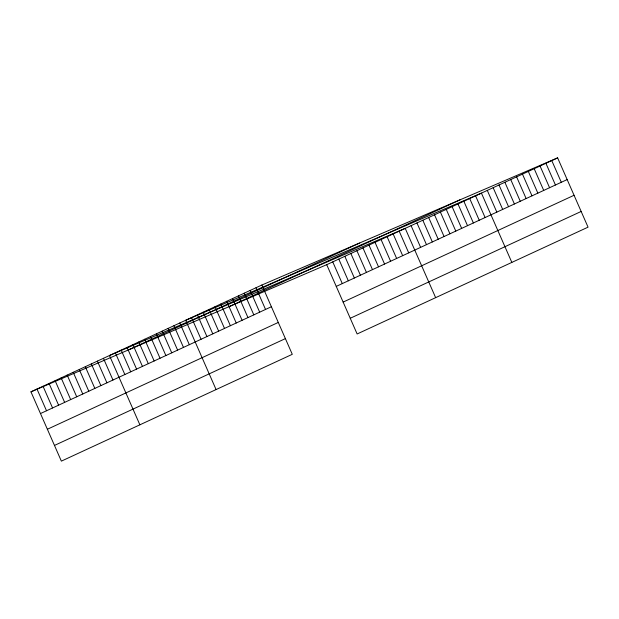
<?xml version="1.0" encoding="UTF-8"?>
<svg xmlns="http://www.w3.org/2000/svg" width="619" height="619" viewBox="0 0 619 619"><rect width="100%" height="100%" fill="white"/><g stroke="black" fill="none" stroke-linecap="round" stroke-linejoin="round"><path stroke-width="0.93" d="M261.868 285.026L292.284 354.316L61.366 461.132L30.95 391.842L261.868 285.026L557.634 157.868L588.05 227.158L357.132 333.974L326.716 264.684L557.634 157.868M128.551 349.882L359.469 243.066M229.115 306.645L460.033 199.829M40.483 413.554L271.401 306.738M336.241 286.396L567.166 179.58M47.369 429.253L278.295 322.437M343.135 302.095L574.053 195.279M54.472 445.432L285.398 338.616M350.238 318.274L581.156 211.458M30.95 391.842L326.716 264.684M551.769 160.576L561.301 182.288M545.912 163.292L555.444 185.004M540.047 166L549.579 187.712M534.189 168.716L543.714 190.42M528.324 171.424L537.857 193.136M522.467 174.132L531.992 195.844M516.602 176.848L526.135 198.56M510.737 179.556L520.269 201.268M504.88 182.272L514.404 203.984M499.015 184.98L508.547 206.692M493.157 187.696L502.682 209.408M487.292 190.404L496.825 212.116M511.843 262.41L481.427 193.12L185.669 320.278L216.085 389.568M475.57 195.828L485.103 217.54M469.705 198.544L479.238 220.248M463.848 201.252L473.373 222.964M457.983 203.961L467.515 225.672M452.118 206.676L461.65 228.388M446.26 209.384L455.793 231.096M440.395 212.1L449.928 233.812M434.538 214.808L444.063 236.52M428.673 217.524L438.206 239.236M422.816 220.232L432.341 241.944M416.951 222.948L426.483 244.652M411.086 225.656L420.618 247.368M435.644 297.654L405.228 228.365L109.462 355.523L139.879 424.812M399.185 231.158L408.718 252.869M393.15 233.959L402.675 255.662M387.107 236.752L396.64 258.463M381.072 239.545L390.597 261.257M375.029 242.339L384.561 264.05M368.986 245.132L378.519 266.843M362.951 247.925L372.483 269.636M356.908 250.718L366.44 272.43M350.872 253.511L360.405 275.223M344.829 256.305L354.362 278.016M338.794 259.098L348.319 280.809M332.751 261.891L342.284 283.603M256.011 287.734L265.536 309.446M250.146 290.45L259.678 312.162M244.288 293.158L253.813 314.87M238.423 295.874L247.956 317.578M232.558 298.582L242.091 320.294M226.701 301.291L236.234 323.002M220.836 304.006L230.369 325.718M214.979 306.714L224.504 328.426M209.114 309.43L218.646 331.142M203.249 312.138L212.781 333.85M197.391 314.854L206.924 336.566M191.526 317.562L201.059 339.274M179.804 322.986L189.337 344.698M173.947 325.695L183.472 347.406M168.082 328.41L177.614 350.122M162.217 331.119L171.749 352.83M156.359 333.834L165.884 355.546M150.494 336.543L160.027 358.254M144.637 339.258L154.162 360.97M138.772 341.967L148.305 363.678M132.907 344.682L142.44 366.386M127.05 347.391L136.582 369.102M121.185 350.099L130.717 371.81M115.327 352.815L124.852 374.526M103.427 358.316L112.952 380.027M97.384 361.109L106.917 382.821M91.341 363.91L100.874 385.614M85.306 366.703L94.839 388.407M79.263 369.497L88.796 391.208M73.228 372.29L82.76 394.001M67.185 375.083L76.717 396.794M61.149 377.876L70.674 399.588M55.106 380.67L64.639 402.381M49.071 383.463L58.596 405.174M43.028 386.256L52.561 407.967M36.993 389.049L46.518 410.761"/></g></svg>
